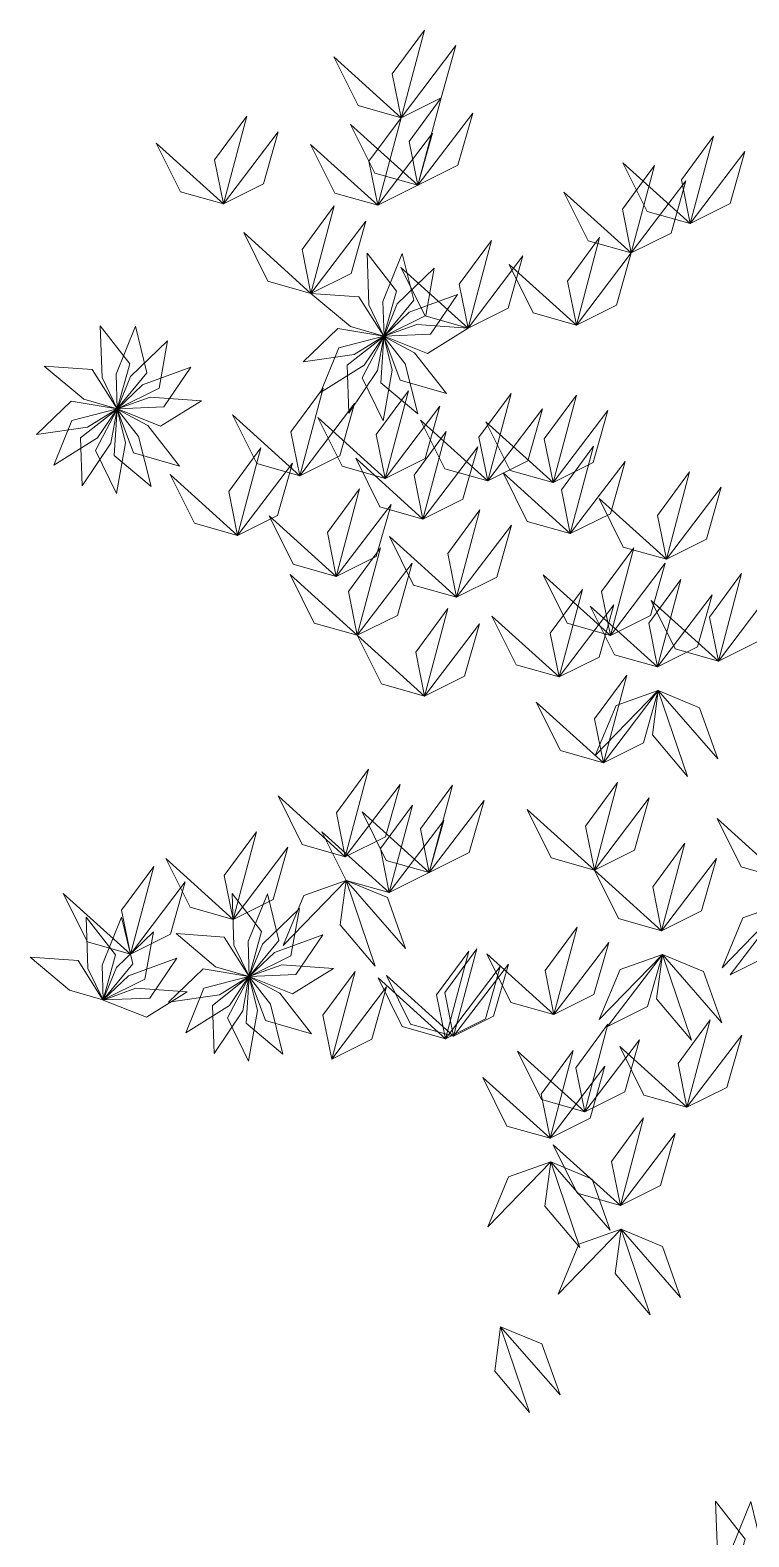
# Model space of a CAD drawing. Header units: inches. Extents: x 4350 to 28384, y -6772 to 993.
# Drawn here: x 14797 to 14844.6, y -681.2 to -581.4 of the extents above; entities that cross this region are included whole.
import ezdxf

# ---------------------------------------------------------------- set-up
doc = ezdxf.new("R2010")
doc.units = ezdxf.units.IN
doc.header["$MEASUREMENT"] = 0
doc.layers.add('ARREDAMENTO', color=2, linetype='Continuous', lineweight=18)

# ---------------------------------------------------------------- blocks, each defined once
blk = doc.blocks.new('jacaranda')
at = {"layer": 'ARREDAMENTO', "lineweight": 0}
for points in [[(13739.237, 19592.894), (13738.652, 19595.8), (13740.779, 19598.69), (13739.237, 19592.894)], [(13739.237, 19592.894), (13741.891, 19594.215), (13742.868, 19597.668), (13739.237, 19592.894)], [(13739.237, 19592.894), (13736.384, 19593.701), (13734.785, 19596.913), (13739.237, 19592.894)], [(13740.348, 19588.419), (13739.763, 19591.325), (13741.891, 19594.215), (13740.348, 19588.419)], [(13727.473, 19587.188), (13726.888, 19590.094), (13729.015, 19592.984), (13727.473, 19587.188)], [(13737.694, 19587.098), (13737.109, 19590.004), (13739.237, 19592.894), (13737.694, 19587.098)], [(13740.348, 19588.419), (13743.002, 19589.74), (13743.979, 19593.193), (13740.348, 19588.419)], [(13727.473, 19587.188), (13730.127, 19588.509), (13731.104, 19591.962), (13727.473, 19587.188)], [(13740.348, 19588.419), (13737.496, 19589.226), (13735.896, 19592.438), (13740.348, 19588.419)], [(13737.694, 19587.098), (13740.348, 19588.419), (13741.325, 19591.872), (13737.694, 19587.098)], [(13758.383, 19585.882), (13757.798, 19588.788), (13759.926, 19591.678), (13758.383, 19585.882)], [(13727.473, 19587.188), (13724.62, 19587.995), (13723.021, 19591.207), (13727.473, 19587.188)], [(13737.694, 19587.098), (13734.842, 19587.905), (13733.242, 19591.117), (13737.694, 19587.098)], [(13758.383, 19585.882), (13761.037, 19587.203), (13762.014, 19590.656), (13758.383, 19585.882)], [(13754.476, 19583.937), (13753.891, 19586.843), (13756.018, 19589.733), (13754.476, 19583.937)], [(13758.383, 19585.882), (13755.531, 19586.689), (13753.931, 19589.901), (13758.383, 19585.882)], [(13754.476, 19583.937), (13757.13, 19585.258), (13758.107, 19588.711), (13754.476, 19583.937)], [(13754.476, 19583.937), (13751.623, 19584.744), (13750.024, 19587.956), (13754.476, 19583.937)], [(13733.269, 19581.263), (13732.684, 19584.169), (13734.812, 19587.059), (13733.269, 19581.263)], [(13733.269, 19581.263), (13735.923, 19582.584), (13736.9, 19586.037), (13733.269, 19581.263)], [(13733.269, 19581.263), (13730.417, 19582.07), (13728.817, 19585.282), (13733.269, 19581.263)], [(13743.679, 19578.962), (13743.094, 19581.868), (13745.222, 19584.758), (13743.679, 19578.962)], [(13750.845, 19579.163), (13750.26, 19582.069), (13752.387, 19584.959), (13750.845, 19579.163)], [(13736.98, 19583.913), (13737.099, 19580.507), (13738.103, 19578.43), (13738.932, 19581.401), (13736.98, 19583.913)], [(13739.31, 19583.894), (13738.034, 19580.734), (13738.106, 19578.428), (13740.072, 19580.805), (13739.31, 19583.894)], [(13743.679, 19578.962), (13746.333, 19580.283), (13747.31, 19583.736), (13743.679, 19578.962)], [(13750.845, 19579.163), (13753.499, 19580.484), (13754.476, 19583.937), (13750.845, 19579.163)], [(13741.432, 19582.929), (13738.98, 19580.561), (13738.108, 19578.425), (13740.871, 19579.797), (13741.432, 19582.929)], [(13743.679, 19578.962), (13740.826, 19579.768), (13739.227, 19582.981), (13743.679, 19578.962)], [(13750.845, 19579.163), (13747.992, 19579.97), (13746.393, 19583.182), (13750.845, 19579.163)], [(13733.269, 19581.263), (13735.88, 19579.072), (13738.095, 19578.429), (13736.443, 19581.033), (13733.269, 19581.263)], [(13742.977, 19581.184), (13739.774, 19580.018), (13738.109, 19578.422), (13741.191, 19578.551), (13742.977, 19581.184)], [(13719.316, 19579.102), (13719.435, 19575.695), (13720.439, 19573.619), (13721.269, 19576.59), (13719.316, 19579.102)], [(13721.646, 19579.083), (13720.37, 19575.923), (13720.442, 19573.617), (13722.408, 19575.994), (13721.646, 19579.083)], [(13732.756, 19576.733), (13736.131, 19577.207), (13738.091, 19578.423), (13735.05, 19578.937), (13732.756, 19576.733)], [(13743.679, 19578.962), (13740.279, 19579.199), (13738.109, 19578.418), (13740.976, 19577.282), (13743.679, 19578.962)], [(13723.768, 19578.118), (13721.316, 19575.75), (13720.445, 19573.614), (13723.207, 19574.985), (13723.768, 19578.118)], [(13733.905, 19574.705), (13736.795, 19576.511), (13738.092, 19578.419), (13735.104, 19577.652), (13733.905, 19574.705)], [(13735.779, 19573.32), (13737.685, 19576.145), (13738.093, 19578.416), (13735.676, 19576.5), (13735.779, 19573.32)], [(13738.055, 19572.817), (13738.646, 19576.173), (13738.096, 19578.413), (13736.667, 19575.68), (13738.055, 19572.817)], [(13740.338, 19573.283), (13739.513, 19576.59), (13738.1, 19578.412), (13737.906, 19575.334), (13740.338, 19573.283)], [(13742.235, 19574.637), (13740.136, 19577.323), (13738.103, 19578.413), (13739.178, 19575.522), (13742.235, 19574.637)], [(13715.605, 19576.452), (13718.217, 19574.261), (13720.432, 19573.618), (13718.779, 19576.222), (13715.605, 19576.452)], [(13725.313, 19576.373), (13722.11, 19575.207), (13720.445, 19573.61), (13723.527, 19573.739), (13725.313, 19576.373)], [(13732.526, 19569.191), (13731.941, 19572.097), (13734.068, 19574.987), (13732.526, 19569.191)], [(13738.181, 19569.014), (13737.596, 19571.92), (13739.724, 19574.81), (13738.181, 19569.014)], [(13744.98, 19568.843), (13744.395, 19571.749), (13746.522, 19574.639), (13744.98, 19568.843)], [(13715.092, 19571.922), (13718.467, 19572.396), (13720.428, 19573.612), (13717.386, 19574.126), (13715.092, 19571.922)], [(13716.241, 19569.894), (13719.131, 19571.7), (13720.428, 19573.608), (13717.44, 19572.841), (13716.241, 19569.894)], [(13718.115, 19568.509), (13720.021, 19571.334), (13720.429, 19573.605), (13718.012, 19571.689), (13718.115, 19568.509)], [(13726.015, 19574.151), (13722.615, 19574.388), (13720.445, 19573.607), (13723.313, 19572.471), (13726.015, 19574.151)], [(13732.526, 19569.191), (13735.179, 19570.512), (13736.156, 19573.965), (13732.526, 19569.191)], [(13738.181, 19569.014), (13740.835, 19570.335), (13741.812, 19573.788), (13738.181, 19569.014)], [(13744.98, 19568.843), (13747.634, 19570.164), (13748.611, 19573.617), (13744.98, 19568.843)], [(13749.305, 19568.734), (13748.72, 19571.64), (13750.847, 19574.53), (13749.305, 19568.734)], [(13720.391, 19568.005), (13720.983, 19571.362), (13720.432, 19573.602), (13719.003, 19570.869), (13720.391, 19568.005)], [(13722.674, 19568.471), (13721.85, 19571.779), (13720.436, 19573.601), (13720.242, 19570.523), (13722.674, 19568.471)], [(13724.571, 19569.826), (13722.472, 19572.512), (13720.44, 19573.602), (13721.515, 19570.711), (13724.571, 19569.826)], [(13732.526, 19569.191), (13729.673, 19569.998), (13728.074, 19573.21), (13732.526, 19569.191)], [(13738.181, 19569.014), (13735.329, 19569.821), (13733.729, 19573.033), (13738.181, 19569.014)], [(13744.98, 19568.843), (13742.127, 19569.65), (13740.528, 19572.862), (13744.98, 19568.843)], [(13749.305, 19568.734), (13746.452, 19569.541), (13744.853, 19572.753), (13749.305, 19568.734)], [(13749.305, 19568.734), (13751.958, 19570.055), (13752.935, 19573.508), (13749.305, 19568.734)], [(13740.682, 19566.322), (13740.098, 19569.228), (13742.225, 19572.118), (13740.682, 19566.322)], [(13728.404, 19565.241), (13727.819, 19568.148), (13729.947, 19571.038), (13728.404, 19565.241)], [(13740.682, 19566.322), (13743.336, 19567.643), (13744.313, 19571.096), (13740.682, 19566.322)], [(13750.446, 19565.353), (13749.861, 19568.26), (13751.988, 19571.15), (13750.446, 19565.353)], [(13728.404, 19565.241), (13731.058, 19566.562), (13732.035, 19570.015), (13728.404, 19565.241)], [(13740.682, 19566.322), (13737.83, 19567.129), (13736.23, 19570.341), (13740.682, 19566.322)], [(13750.446, 19565.353), (13753.1, 19566.675), (13754.077, 19570.128), (13750.446, 19565.353)], [(13728.404, 19565.241), (13725.552, 19566.048), (13723.952, 19569.261), (13728.404, 19565.241)], [(13750.446, 19565.353), (13747.593, 19566.16), (13745.994, 19569.373), (13750.446, 19565.353)], [(13756.807, 19563.659), (13756.222, 19566.565), (13758.349, 19569.455), (13756.807, 19563.659)], [(13734.941, 19562.518), (13734.356, 19565.424), (13736.484, 19568.314), (13734.941, 19562.518)], [(13734.941, 19562.518), (13734.356, 19565.424), (13736.484, 19568.314), (13734.941, 19562.518)], [(13756.807, 19563.659), (13753.954, 19564.466), (13752.354, 19567.678), (13756.807, 19563.659)], [(13756.807, 19563.659), (13759.46, 19564.98), (13760.437, 19568.433), (13756.807, 19563.659)], [(13734.941, 19562.518), (13737.595, 19563.839), (13738.572, 19567.292), (13734.941, 19562.518)], [(13734.941, 19562.518), (13737.595, 19563.839), (13738.572, 19567.292), (13734.941, 19562.518)], [(13742.914, 19561.14), (13742.329, 19564.046), (13744.456, 19566.936), (13742.914, 19561.14)], [(13734.941, 19562.518), (13732.089, 19563.324), (13730.489, 19566.537), (13734.941, 19562.518)], [(13734.941, 19562.518), (13732.089, 19563.324), (13730.489, 19566.537), (13734.941, 19562.518)], [(13742.914, 19561.14), (13745.568, 19562.461), (13746.545, 19565.914), (13742.914, 19561.14)], [(13742.914, 19561.14), (13740.061, 19561.947), (13738.462, 19565.159), (13742.914, 19561.14)], [(13736.338, 19558.622), (13735.753, 19561.529), (13737.88, 19564.419), (13736.338, 19558.622)], [(13753.1, 19558.616), (13752.515, 19561.523), (13754.642, 19564.413), (13753.1, 19558.616)], [(13736.338, 19558.622), (13733.485, 19559.429), (13731.886, 19562.642), (13736.338, 19558.622)], [(13736.338, 19558.622), (13738.992, 19559.943), (13739.969, 19563.397), (13736.338, 19558.622)], [(13753.1, 19558.616), (13750.247, 19559.423), (13748.648, 19562.636), (13753.1, 19558.616)], [(13753.1, 19558.616), (13755.753, 19559.938), (13756.73, 19563.391), (13753.1, 19558.616)], [(13760.251, 19556.917), (13759.666, 19559.823), (13761.793, 19562.713), (13760.251, 19556.917)], [(13749.701, 19555.863), (13749.116, 19558.77), (13751.243, 19561.66), (13749.701, 19555.863)], [(13756.221, 19556.528), (13755.636, 19559.434), (13757.763, 19562.324), (13756.221, 19556.528)], [(13760.251, 19556.917), (13762.905, 19558.238), (13763.882, 19561.691), (13760.251, 19556.917)], [(13749.701, 19555.863), (13752.355, 19557.185), (13753.332, 19560.638), (13749.701, 19555.863)], [(13760.251, 19556.917), (13757.398, 19557.724), (13755.799, 19560.936), (13760.251, 19556.917)], [(13756.221, 19556.528), (13758.874, 19557.849), (13759.851, 19561.302), (13756.221, 19556.528)], [(13740.79, 19554.603), (13740.205, 19557.509), (13742.332, 19560.399), (13740.79, 19554.603)], [(13749.701, 19555.863), (13746.848, 19556.67), (13745.249, 19559.883), (13749.701, 19555.863)], [(13756.221, 19556.528), (13753.368, 19557.335), (13751.768, 19560.547), (13756.221, 19556.528)], [(13740.79, 19554.603), (13743.444, 19555.924), (13744.421, 19559.377), (13740.79, 19554.603)], [(13740.79, 19554.603), (13737.937, 19555.41), (13736.338, 19558.622), (13740.79, 19554.603)], [(13752.642, 19550.187), (13752.057, 19553.093), (13754.185, 19555.983), (13752.642, 19550.187)], [(13756.273, 19554.961), (13753.481, 19553.966), (13752.099, 19550.654), (13756.273, 19554.961)], [(13752.642, 19550.187), (13755.296, 19551.508), (13756.273, 19554.961), (13752.642, 19550.187)], [(13752.642, 19550.187), (13755.296, 19551.508), (13756.273, 19554.961), (13752.642, 19550.187)], [(13756.273, 19554.961), (13755.883, 19552.023), (13758.199, 19549.281), (13756.273, 19554.961)], [(13756.273, 19554.961), (13759.009, 19553.82), (13760.214, 19550.44), (13756.273, 19554.961)], [(13752.642, 19550.187), (13749.79, 19550.994), (13748.19, 19554.206), (13752.642, 19550.187)], [(13735.544, 19543.965), (13734.959, 19546.871), (13737.086, 19549.761), (13735.544, 19543.965)], [(13735.544, 19543.965), (13738.198, 19545.286), (13739.175, 19548.739), (13735.544, 19543.965)], [(13741.103, 19542.912), (13740.518, 19545.818), (13742.645, 19548.708), (13741.103, 19542.912)], [(13752.036, 19543.081), (13751.451, 19545.987), (13753.579, 19548.877), (13752.036, 19543.081)], [(13735.544, 19543.965), (13732.691, 19544.772), (13731.092, 19547.984), (13735.544, 19543.965)], [(13741.103, 19542.912), (13743.756, 19544.233), (13744.733, 19547.686), (13741.103, 19542.912)], [(13752.036, 19543.081), (13754.69, 19544.402), (13755.667, 19547.855), (13752.036, 19543.081)], [(13741.103, 19542.912), (13738.25, 19543.719), (13736.65, 19546.931), (13741.103, 19542.912)], [(13738.449, 19541.591), (13737.864, 19544.497), (13739.991, 19547.387), (13738.449, 19541.591)], [(13752.036, 19543.081), (13749.184, 19543.887), (13747.584, 19547.1), (13752.036, 19543.081)], [(13738.449, 19541.591), (13741.103, 19542.912), (13742.079, 19546.365), (13738.449, 19541.591)], [(13764.615, 19542.478), (13761.763, 19543.285), (13760.163, 19546.497), (13764.615, 19542.478)], [(13728.11, 19539.817), (13727.525, 19542.723), (13729.652, 19545.613), (13728.11, 19539.817)], [(13738.449, 19541.591), (13735.596, 19542.398), (13733.997, 19545.61), (13738.449, 19541.591)], [(13756.488, 19539.062), (13755.903, 19541.968), (13758.031, 19544.858), (13756.488, 19539.062)], [(13728.11, 19539.817), (13725.257, 19540.624), (13723.658, 19543.836), (13728.11, 19539.817)], [(13728.11, 19539.817), (13730.763, 19541.138), (13731.74, 19544.591), (13728.11, 19539.817)], [(13756.488, 19539.062), (13759.142, 19540.383), (13760.119, 19543.836), (13756.488, 19539.062)], [(13721.309, 19537.517), (13720.724, 19540.423), (13722.852, 19543.313), (13721.309, 19537.517)], [(13756.488, 19539.062), (13753.636, 19539.868), (13752.036, 19543.081), (13756.488, 19539.062)], [(13721.309, 19537.517), (13723.963, 19538.838), (13724.94, 19542.291), (13721.309, 19537.517)], [(13735.596, 19542.398), (13732.804, 19541.403), (13731.422, 19538.091), (13735.596, 19542.398)], [(13735.596, 19542.398), (13735.207, 19539.459), (13737.522, 19536.718), (13735.596, 19542.398)], [(13735.596, 19542.398), (13738.332, 19541.257), (13739.538, 19537.877), (13735.596, 19542.398)], [(13721.309, 19537.517), (13718.457, 19538.323), (13716.857, 19541.536), (13721.309, 19537.517)], [(13728.05, 19541.52), (13728.169, 19538.114), (13729.173, 19536.037), (13730.003, 19539.008), (13728.05, 19541.52)], [(13730.381, 19541.501), (13729.104, 19538.341), (13729.176, 19536.035), (13731.143, 19538.412), (13730.381, 19541.501)], [(13764.668, 19540.911), (13761.875, 19539.916), (13760.494, 19536.604), (13764.668, 19540.911)], [(13761.037, 19536.137), (13763.691, 19537.458), (13764.668, 19540.911), (13761.037, 19536.137)], [(13718.378, 19539.97), (13718.497, 19536.563), (13719.501, 19534.487), (13720.331, 19537.457), (13718.378, 19539.97)], [(13720.709, 19539.951), (13719.432, 19536.79), (13719.505, 19534.485), (13721.471, 19536.861), (13720.709, 19539.951)], [(13732.502, 19540.536), (13730.05, 19538.168), (13729.179, 19536.032), (13731.942, 19537.404), (13732.502, 19540.536)], [(13722.83, 19538.985), (13720.379, 19536.618), (13719.507, 19534.482), (13722.27, 19535.853), (13722.83, 19538.985)], [(13724.34, 19538.87), (13726.951, 19536.68), (13729.166, 19536.036), (13727.513, 19538.64), (13724.34, 19538.87)], [(13734.047, 19538.791), (13730.845, 19537.625), (13729.18, 19536.029), (13732.262, 19536.158), (13734.047, 19538.791)], [(13749.359, 19533.513), (13748.774, 19536.419), (13750.901, 19539.309), (13749.359, 19533.513)], [(13742.172, 19531.916), (13741.587, 19534.823), (13743.715, 19537.713), (13742.172, 19531.916)], [(13742.713, 19532.076), (13742.128, 19534.982), (13744.255, 19537.872), (13742.713, 19532.076)], [(13749.359, 19533.513), (13752.012, 19534.834), (13752.989, 19538.287), (13749.359, 19533.513)], [(13714.668, 19537.32), (13717.279, 19535.129), (13719.494, 19534.486), (13717.842, 19537.09), (13714.668, 19537.32)], [(13724.376, 19537.241), (13721.173, 19536.075), (13719.508, 19534.478), (13722.59, 19534.607), (13724.376, 19537.241)], [(13734.75, 19536.569), (13731.349, 19536.807), (13729.179, 19536.025), (13732.047, 19534.889), (13734.75, 19536.569)], [(13742.713, 19532.076), (13745.367, 19533.397), (13746.344, 19536.85), (13742.713, 19532.076)], [(13749.359, 19533.513), (13746.506, 19534.32), (13744.906, 19537.532), (13749.359, 19533.513)], [(13756.541, 19537.495), (13753.748, 19536.499), (13752.367, 19533.187), (13756.541, 19537.495)], [(13752.91, 19532.721), (13755.564, 19534.042), (13756.541, 19537.495), (13752.91, 19532.721)], [(13756.541, 19537.495), (13756.151, 19534.556), (13758.466, 19531.814), (13756.541, 19537.495)], [(13756.541, 19537.495), (13759.277, 19536.354), (13760.482, 19532.974), (13756.541, 19537.495)], [(13723.826, 19534.34), (13727.202, 19534.814), (13729.162, 19536.03), (13726.121, 19536.545), (13723.826, 19534.34)], [(13724.975, 19532.312), (13727.866, 19534.118), (13729.162, 19536.026), (13726.174, 19535.259), (13724.975, 19532.312)], [(13726.849, 19530.927), (13728.755, 19533.753), (13729.164, 19536.023), (13726.746, 19534.107), (13726.849, 19530.927)], [(13729.125, 19530.424), (13729.717, 19533.78), (13729.167, 19536.02), (13727.737, 19533.287), (13729.125, 19530.424)], [(13731.409, 19530.89), (13730.584, 19534.197), (13729.17, 19536.019), (13728.976, 19532.941), (13731.409, 19530.89)], [(13733.305, 19532.244), (13731.207, 19534.93), (13729.174, 19536.02), (13730.249, 19533.129), (13733.305, 19532.244)], [(13734.646, 19530.567), (13734.061, 19533.474), (13736.188, 19536.364), (13734.646, 19530.567)], [(13742.172, 19531.916), (13739.319, 19532.723), (13737.72, 19535.935), (13742.172, 19531.916)], [(13742.713, 19532.076), (13739.86, 19532.883), (13738.261, 19536.095), (13742.713, 19532.076)], [(13742.172, 19531.916), (13744.826, 19533.237), (13745.803, 19536.69), (13742.172, 19531.916)], [(13725.078, 19535.018), (13721.678, 19535.256), (13719.507, 19534.475), (13722.375, 19533.339), (13725.078, 19535.018)], [(13734.646, 19530.567), (13737.3, 19531.888), (13738.277, 19535.341), (13734.646, 19530.567)], [(13751.398, 19527.073), (13750.813, 19529.979), (13752.941, 19532.869), (13751.398, 19527.073)], [(13758.168, 19527.373), (13757.583, 19530.279), (13759.71, 19533.169), (13758.168, 19527.373)], [(13751.398, 19527.073), (13754.052, 19528.394), (13755.029, 19531.847), (13751.398, 19527.073)], [(13758.168, 19527.373), (13760.821, 19528.694), (13761.798, 19532.147), (13758.168, 19527.373)], [(13751.398, 19527.073), (13748.546, 19527.88), (13746.946, 19531.092), (13751.398, 19527.073)], [(13749.102, 19525.327), (13748.517, 19528.233), (13750.644, 19531.123), (13749.102, 19525.327)], [(13758.168, 19527.373), (13755.315, 19528.18), (13753.716, 19531.392), (13758.168, 19527.373)], [(13749.102, 19525.327), (13751.755, 19526.648), (13752.732, 19530.101), (13749.102, 19525.327)], [(13749.102, 19525.327), (13746.249, 19526.134), (13744.65, 19529.346), (13749.102, 19525.327)], [(13753.759, 19520.871), (13753.174, 19523.777), (13755.302, 19526.667), (13753.759, 19520.871)], [(13753.759, 19520.871), (13750.907, 19521.678), (13749.307, 19524.89), (13753.759, 19520.871)], [(13753.759, 19520.871), (13756.413, 19522.192), (13757.39, 19525.645), (13753.759, 19520.871)], [(13749.154, 19523.76), (13746.362, 19522.765), (13744.98, 19519.453), (13749.154, 19523.76)], [(13749.154, 19523.76), (13748.764, 19520.821), (13751.08, 19518.08), (13749.154, 19523.76)], [(13749.154, 19523.76), (13751.89, 19522.619), (13753.095, 19519.239), (13749.154, 19523.76)], [(13753.811, 19519.304), (13751.019, 19518.309), (13749.638, 19514.997), (13753.811, 19519.304)], [(13753.811, 19519.304), (13753.422, 19516.365), (13755.737, 19513.624), (13753.811, 19519.304)], [(13753.811, 19519.304), (13756.548, 19518.163), (13757.753, 19514.783), (13753.811, 19519.304)], [(13745.826, 19512.847), (13745.436, 19509.908), (13747.752, 19507.167), (13745.826, 19512.847)], [(13745.826, 19512.847), (13748.562, 19511.706), (13749.767, 19508.326), (13745.826, 19512.847)], [(13760.07, 19501.297), (13760.189, 19497.89), (13761.193, 19495.814), (13762.023, 19498.785), (13760.07, 19501.297)], [(13762.4, 19501.278), (13761.124, 19498.118), (13761.196, 19495.812), (13763.162, 19498.189), (13762.4, 19501.278)]]:
    blk.add_lwpolyline(points, dxfattribs=at)

msp = doc.modelspace()

# ---------------------------------------------------------------- block references
at = {"layer": 'ARREDAMENTO'}
msp.add_blockref('jacaranda', (1082.354, -20180.102), dxfattribs=at)

doc.saveas('drawing.dxf')
